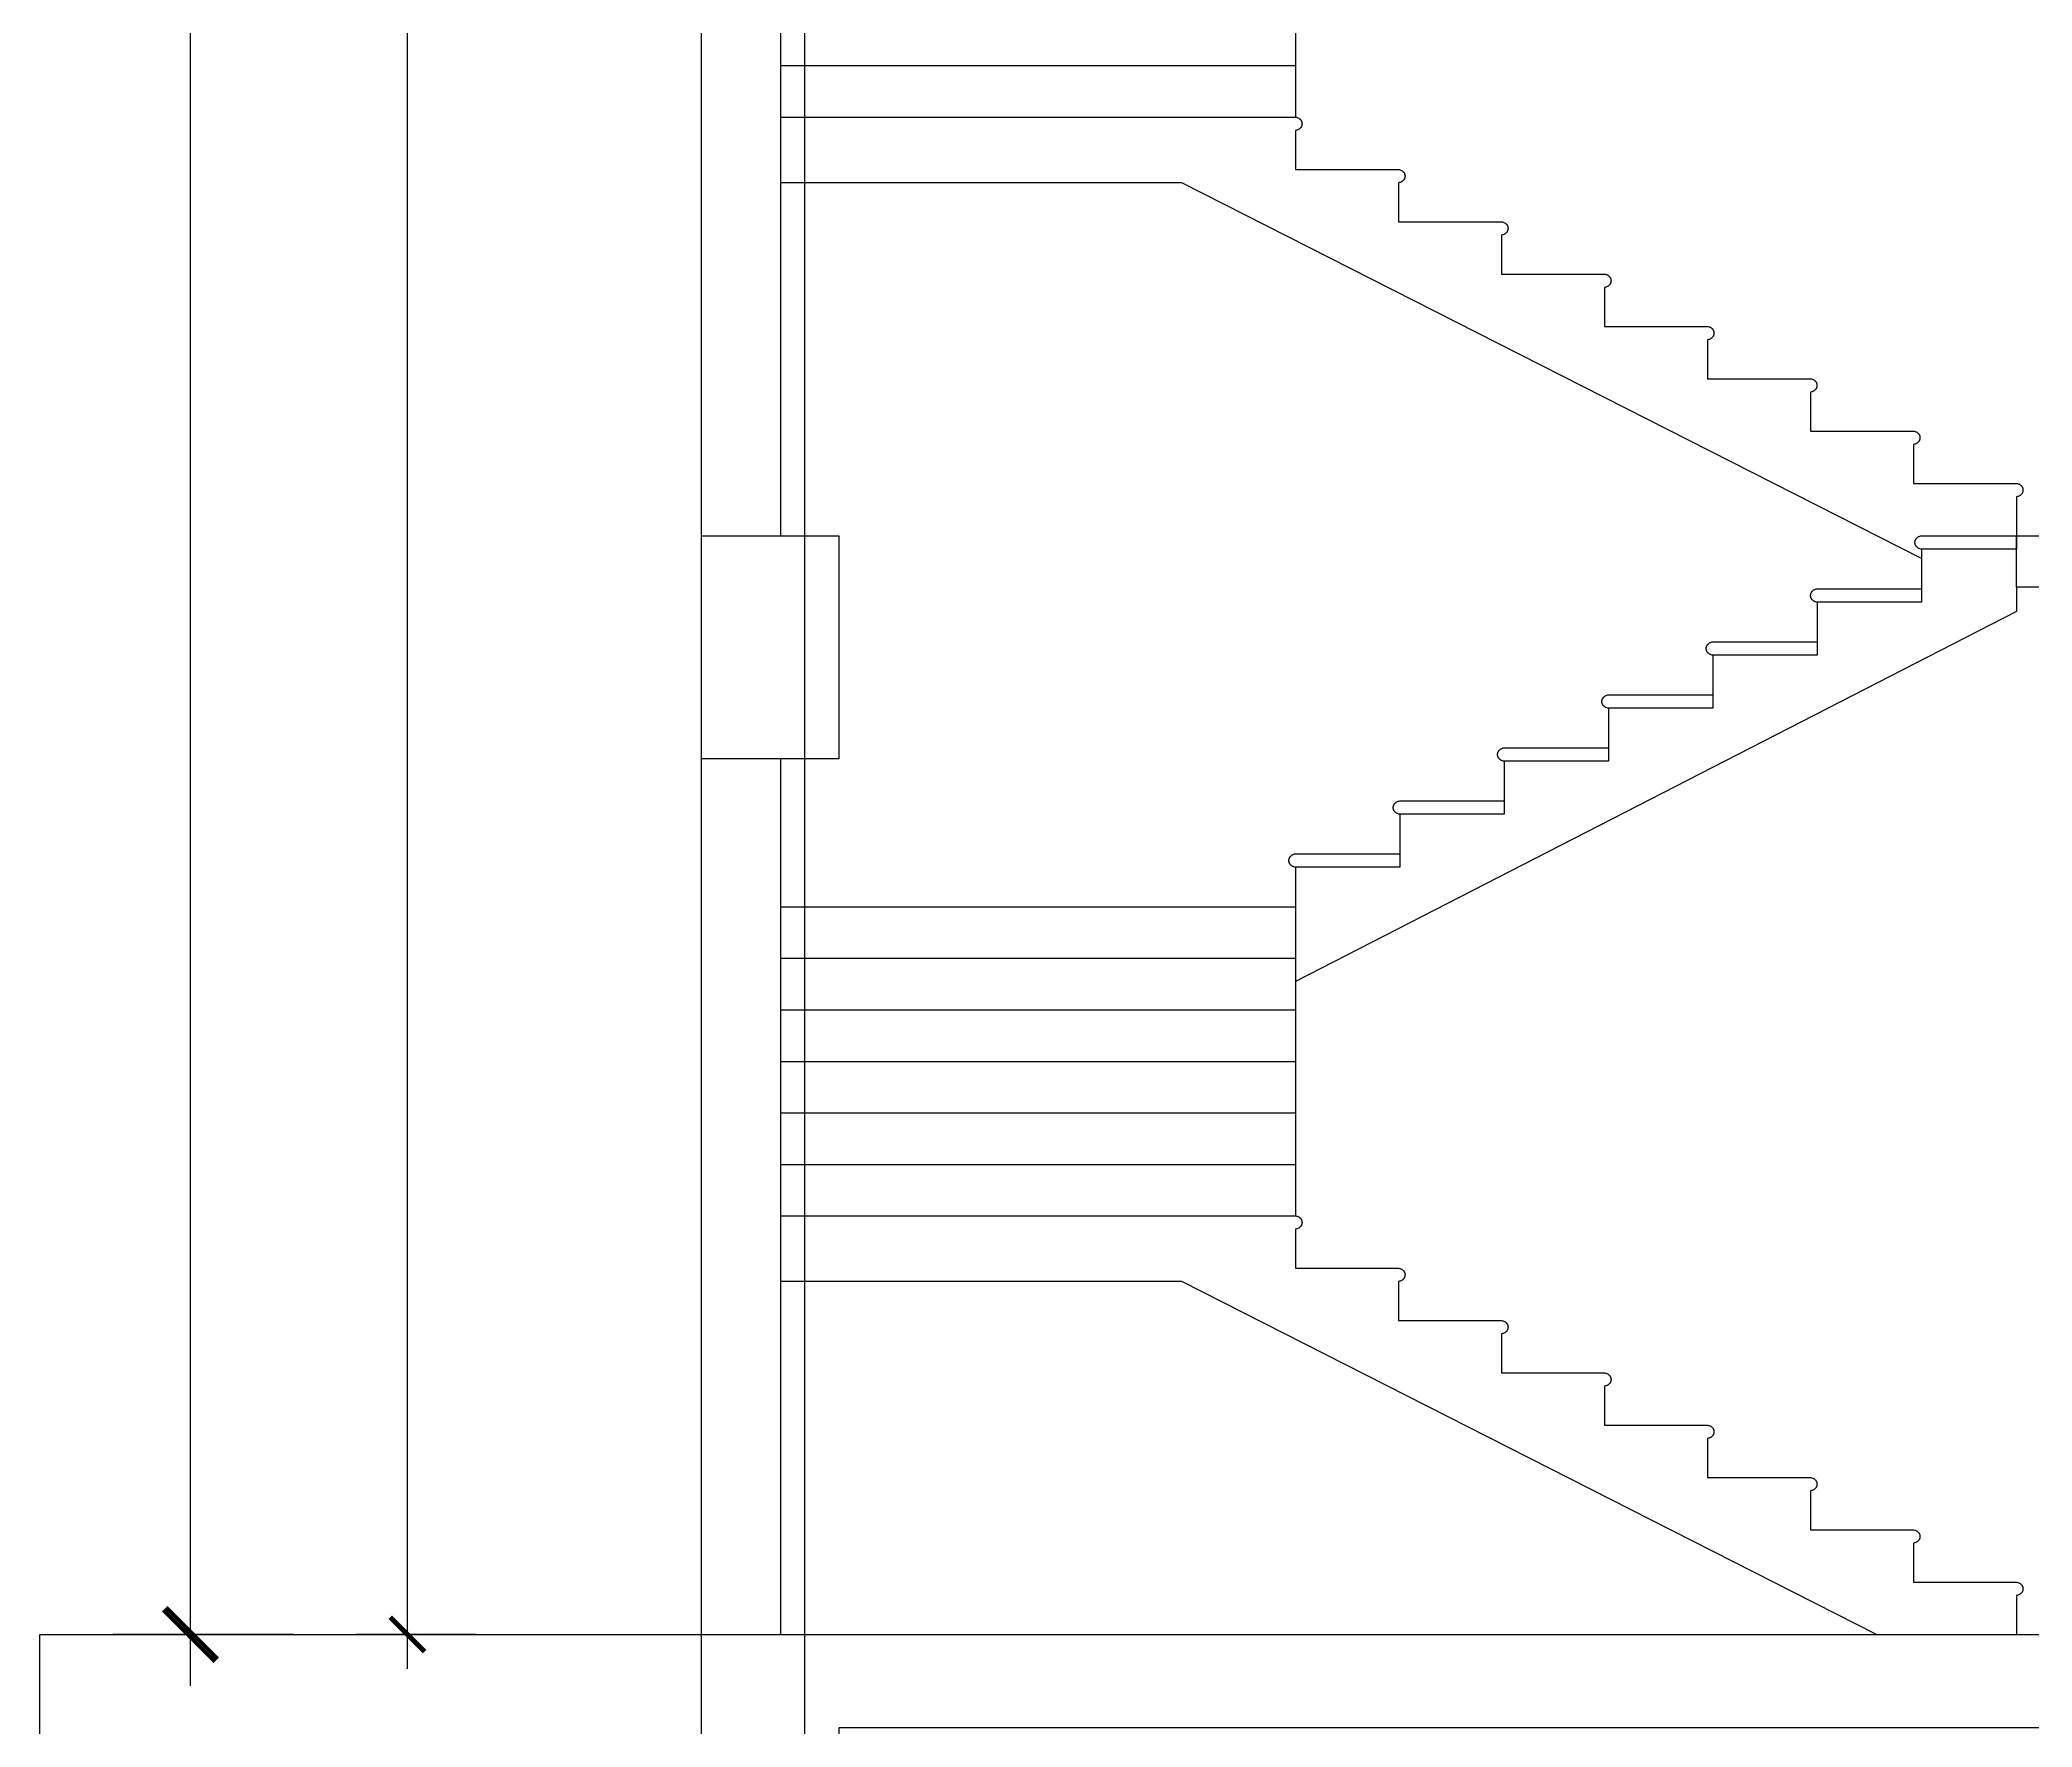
# Model space of a CAD drawing. Header units: millimetres. Extents: x 173236 to 801264, y -94969 to 615039.
# Drawn here: x 486927 to 492731, y -20744 to -15830 of the extents above; entities that cross this region are included whole.
import ezdxf

# ---------------------------------------------------------------- set-up
doc = ezdxf.new("R2010")
doc.units = ezdxf.units.MM
doc.header["$MEASUREMENT"] = 0
doc.header["$PDMODE"] = 2
for name, color, linetype in [('VOX-A-ANNO-DIMS', 160, 'Continuous'), ('VOX-A-ANNO-GRID-LINE', 254, 'Continuous'), ('VOX-A-COLUMN-SECT', 210, 'Continuous'), ('VOX-A-ELEV-1-NEAR', 130, 'Continuous')]:
    doc.layers.add(name, color=color, linetype=linetype)
doc.layers.add('VOX-A-WALL-SECT', color=1, linetype='Continuous', lineweight=30)
doc.styles.add('1.5 mm Rotis Annotative', font='', dxfattribs={"height": 1.5})
doc.styles.get('1.5 mm Rotis Annotative').set_extended_font_data('Rotis Sans Serif')
doc.dimstyles.new('1.5 mm Rotis Annotative', dxfattribs={"dimtxt": 1.5, "dimasz": 1, "dimexe": 1.5, "dimexo": 0, "dimgap": 1, "dimtad": 1, "dimdec": 0, "dimrnd": 5, "dimzin": 0, "dimdsep": 46, "dimtxsty": '1.5 mm Rotis Annotative', "dimblk": 'ARCHTICK', "dimcen": 0.09, "dimdle": 1, "dimadec": 0, "dimazin": 0, "dimtfac": 1, "dimtdec": 0, "dimtofl": 0, "dimtmove": 1, "dimatfit": 3, "dimfxl": 2, "dimfxlon": 1, "dimtolj": 1, "dimtzin": 0, "dimarcsym": 0})

# ---------------------------------------------------------------- blocks, each defined once
blk = doc.blocks.new('_ArchTick')
at = {"color": 0, "linetype": 'ByBlock', "const_width": 0.15}
blk.add_lwpolyline([(-0.5, -0.5), (0.5, 0.5)], dxfattribs=at)
blk = doc.blocks.new('*D248')
at = {"layer": 'Defpoints', "color": 0, "transparency": 16777216}
for p in [(487998.2, -4473.8), (489758.2, -4473.8), (489758.2, -20473.8)]:
    blk.add_point(p, dxfattribs=at)
at = {"layer": 'VOX-A-ANNO-DIMS', "color": 0, "lineweight": -2, "transparency": 16777216}
for p, q in [((487998.2, -20573.8), (487998.2, -4373.8)), ((488198.2, -4473.8), (487848.2, -4473.8)), ((488198.2, -20473.8), (487848.2, -20473.8))]:
    blk.add_line(p, q, dxfattribs=at)
at = {"layer": 'VOX-A-ANNO-DIMS', "color": 0, "lineweight": -2, "transparency": 16777216, "xscale": 100, "yscale": 100, "zscale": 100}
for p, rotation in [((487998.2, -4473.8), 90), ((487998.2, -20473.8), 270)]:
    blk.add_blockref('_ArchTick', p, dxfattribs=dict(at, rotation=rotation))
at = {"layer": 'VOX-A-ANNO-DIMS', "color": 0, "transparency": 16777216, "insert": (487822, -12473.8), "char_height": 150, "attachment_point": 5, "rotation": 90, "style": '1.5 mm Rotis Annotative'}
blk.add_mtext('\\A1;16000', dxfattribs=at)
blk = doc.blocks.new('*D378')
at = {"layer": 'Defpoints', "color": 0, "transparency": 16777216}
for p in [(487366, -523.8), (488854.8, -523.8), (488854.8, -20473.8)]:
    blk.add_point(p, dxfattribs=at)
at = {"layer": 'VOX-A-ANNO-DIMS', "color": 0, "lineweight": -2, "transparency": 16777216}
for p, q in [((487366, -20623.8), (487366, -373.8)), ((487666, -523.8), (487141, -523.8)), ((487666, -20473.8), (487141, -20473.8))]:
    blk.add_line(p, q, dxfattribs=at)
at = {"layer": 'VOX-A-ANNO-DIMS', "color": 0, "lineweight": -2, "transparency": 16777216, "xscale": 150, "yscale": 150, "zscale": 150}
for p, rotation in [((487366, -523.8), 90), ((487366, -20473.8), 270)]:
    blk.add_blockref('_ArchTick', p, dxfattribs=dict(at, rotation=rotation))
at = {"layer": 'VOX-A-ANNO-DIMS', "color": 0, "transparency": 16777216, "insert": (487101.7, -10498.8), "char_height": 225, "attachment_point": 5, "rotation": 90, "style": '1.5 mm Rotis Annotative'}
blk.add_mtext('\\A1;19950', dxfattribs=at)

msp = doc.modelspace()

# ---------------------------------------------------------------- linework, layer by layer
at = {"layer": 'VOX-A-ANNO-DIMS'}
for points in [[(492408.3, -17340.4), (490253.8, -16245.8), (489084.8, -16245.8)], [(492684.9, -17423.8), (492684.9, -17494.3), (490584.9, -18571.8)], [(492277.2, -20473.8), (490253.8, -19445.8), (489084.8, -19445.8)]]:
    msp.add_lwpolyline(points, dxfattribs=at)
at = {"layer": 'VOX-A-ANNO-GRID-LINE'}
msp.add_line((489154.7, 1658.1), (489154.7, -25804.5), dxfattribs=at)
at = {"layer": 'VOX-A-COLUMN-SECT'}
for p, q in [((486927.4, -20923.8), (486927.4, -20473.8)), ((486927.4, -20473.8), (488854.8, -20473.8))]:
    msp.add_line(p, q, dxfattribs=at)
for points in [[(489254.8, -17273.8), (489254.8, -17923.8), (488854.8, -17923.8), (488854.8, -17273.8)], [(492684.9, -17423.8), (492684.9, -17273.8), (503257.8, -17273.8), (503257.8, -17423.8), (502841.6, -17423.8), (502841.5, -17923.8), (502441.5, -17923.8), (502441.6, -17423.8), (496790.5, -17423.8), (496790.4, -17923.8), (496390.4, -17923.8), (496390.5, -17423.8)], [(502841.5, -20745.8), (502841.5, -21025.2), (502441.5, -21025.2), (502441.5, -20745.8), (496790.5, -20745.8), (496790.5, -21025.2), (496390.5, -21025.2), (496390.5, -20745.8), (489254.8, -20745.8), (489254.8, -21025.2), (488854.8, -21025.2), (488854.8, -20473.8), (503833.3, -20473.8), (506701.6, -20473.8), (506701.6, -20745.8)]]:
    msp.add_lwpolyline(points, close=True, dxfattribs=at)
at = {"layer": 'VOX-A-ELEV-1-NEAR'}
for p, q in [((490584.9, -15154.6), (490584.9, -16054.6)), ((489084.8, -15904.6), (490584.9, -15904.6)), ((492408.3, -17313.2), (492408.3, -17428.2)), ((492104.4, -17467.6), (492104.4, -17582.6)), ((491800.5, -17622), (491800.5, -17737)), ((491496.6, -17776.4), (491496.6, -17891.4)), ((491192.7, -17930.8), (491192.7, -18045.8)), ((490888.8, -18085.2), (490888.8, -18200.2)), ((490584.9, -18239.5), (490584.9, -18354.6)), ((489084.8, -18354.6), (490584.9, -18354.6)), ((490584.9, -18354.6), (490584.9, -19254.6)), ((489084.8, -18504.6), (490584.9, -18504.6)), ((489084.8, -18654.6), (490584.9, -18654.6)), ((489084.8, -18804.6), (490584.9, -18804.6)), ((489084.8, -18954.6), (490584.9, -18954.6)), ((489084.8, -19104.6), (490584.9, -19104.6))]:
    msp.add_line(p, q, dxfattribs=at)
for points in [[(489084.8, -16054.6), (490584.9, -16054.6), (490587.5, -16055.1), (490589.8, -16055.8), (490591.7, -16056.4), (490593.3, -16057.2), (490594.7, -16057.9), (490595.9, -16058.7), (490596.9, -16059.5), (490597.8, -16060.3), (490598.6, -16061), (490599.3, -16061.8), (490600, -16062.6), (490600.6, -16063.4), (490601.2, -16064.2), (490601.6, -16065), (490602.1, -16065.9), (490602.4, -16066.7), (490602.8, -16067.6), (490603.1, -16068.5), (490603.3, -16069.4), (490603.5, -16070.3), (490603.7, -16071.2), (490603.8, -16072.1), (490603.9, -16073.1), (490603.9, -16074), (490603.9, -16074.9), (490603.8, -16075.9), (490603.7, -16076.8), (490603.5, -16077.7), (490603.3, -16078.6), (490603.1, -16079.5), (490602.8, -16080.4), (490602.4, -16081.3), (490602.1, -16082.1), (490601.6, -16082.9), (490601.2, -16083.8), (490600.6, -16084.6), (490600, -16085.4), (490599.3, -16086.1), (490598.6, -16086.9), (490597.8, -16087.7), (490596.9, -16088.5), (490595.9, -16089.3), (490594.7, -16090.1), (490593.3, -16090.8), (490591.7, -16091.5), (490589.8, -16092.2), (490587.5, -16092.9), (490584.9, -16093.4), (490584.9, -16207), (490884.9, -16207), (490887.5, -16207.5), (490889.8, -16208.2), (490891.7, -16208.9), (490893.3, -16209.6), (490894.7, -16210.3), (490895.9, -16211.1), (490896.9, -16211.9), (490897.8, -16212.7), (490898.6, -16213.5), (490899.3, -16214.2), (490900, -16215), (490900.6, -16215.8), (490901.2, -16216.6), (490901.6, -16217.4), (490902.1, -16218.3), (490902.4, -16219.1), (490902.8, -16220), (490903.1, -16220.9), (490903.3, -16221.8), (490903.5, -16222.7), (490903.7, -16223.6), (490903.8, -16224.5), (490903.9, -16225.5), (490903.9, -16226.4), (490903.9, -16227.3), (490903.8, -16228.3), (490903.7, -16229.2), (490903.5, -16230.1), (490903.3, -16231), (490903.1, -16231.9), (490902.8, -16232.8), (490902.4, -16233.7), (490902.1, -16234.5), (490901.6, -16235.3), (490901.2, -16236.2), (490900.6, -16237), (490900, -16237.8), (490899.3, -16238.6), (490898.6, -16239.3), (490897.8, -16240.1), (490896.9, -16240.9), (490895.9, -16241.7), (490894.7, -16242.5), (490893.3, -16243.2), (490891.7, -16243.9), (490889.8, -16244.6), (490887.5, -16245.3), (490884.9, -16245.8), (490884.9, -16359.4), (491184.9, -16359.4), (491187.5, -16359.9), (491189.8, -16360.6), (491191.7, -16361.3), (491193.3, -16362), (491194.7, -16362.7), (491195.9, -16363.5), (491196.9, -16364.3), (491197.8, -16365.1), (491198.6, -16365.9), (491199.3, -16366.6), (491200, -16367.4), (491200.6, -16368.2), (491201.2, -16369), (491201.6, -16369.9), (491202.1, -16370.7), (491202.4, -16371.5), (491202.8, -16372.4), (491203.1, -16373.3), (491203.3, -16374.2), (491203.5, -16375.1), (491203.7, -16376), (491203.8, -16376.9), (491203.9, -16377.9), (491203.9, -16378.8), (491203.9, -16379.7), (491203.8, -16380.7), (491203.7, -16381.6), (491203.5, -16382.5), (491203.3, -16383.4), (491203.1, -16384.3), (491202.8, -16385.2), (491202.4, -16386.1), (491202.1, -16386.9), (491201.6, -16387.8), (491201.2, -16388.6), (491200.6, -16389.4), (491200, -16390.2), (491199.3, -16391), (491198.6, -16391.8), (491197.8, -16392.5), (491196.9, -16393.3), (491195.9, -16394.1), (491194.7, -16394.9), (491193.3, -16395.6), (491191.7, -16396.4), (491189.8, -16397), (491187.5, -16397.7), (491184.9, -16398.2), (491184.9, -16511.8), (491484.9, -16511.8), (491487.5, -16512.4), (491489.8, -16513), (491491.7, -16513.7), (491493.3, -16514.4), (491494.7, -16515.1), (491495.9, -16515.9), (491496.9, -16516.7), (491497.8, -16517.5), (491498.6, -16518.3), (491499.3, -16519.1), (491500, -16519.8), (491500.6, -16520.6), (491501.2, -16521.4), (491501.6, -16522.3), (491502.1, -16523.1), (491502.4, -16523.9), (491502.8, -16524.8), (491503.1, -16525.7), (491503.3, -16526.6), (491503.5, -16527.5), (491503.7, -16528.4), (491503.8, -16529.3), (491503.9, -16530.3), (491503.9, -16531.2), (491503.9, -16532.2), (491503.8, -16533.1), (491503.7, -16534), (491503.5, -16534.9), (491503.3, -16535.8), (491503.1, -16536.7), (491502.8, -16537.6), (491502.4, -16538.5), (491502.1, -16539.3), (491501.6, -16540.2), (491501.2, -16541), (491500.6, -16541.8), (491500, -16542.6), (491499.3, -16543.4), (491498.6, -16544.2), (491497.8, -16545), (491496.9, -16545.7), (491495.9, -16546.5), (491494.7, -16547.3), (491493.3, -16548), (491491.7, -16548.8), (491489.8, -16549.4), (491487.5, -16550.1), (491484.9, -16550.7), (491484.9, -16664.2), (491784.9, -16664.2), (491787.5, -16664.8), (491789.8, -16665.4), (491791.7, -16666.1), (491793.3, -16666.8), (491794.7, -16667.5), (491795.9, -16668.3), (491796.9, -16669.1), (491797.8, -16669.9), (491798.6, -16670.7), (491799.3, -16671.5), (491800, -16672.3), (491800.6, -16673.1), (491801.2, -16673.9), (491801.6, -16674.7), (491802.1, -16675.5), (491802.4, -16676.4), (491802.8, -16677.2), (491803.1, -16678.1), (491803.3, -16679), (491803.5, -16679.9), (491803.7, -16680.8), (491803.8, -16681.8), (491803.9, -16682.7), (491803.9, -16683.6), (491803.9, -16684.6), (491803.8, -16685.5), (491803.7, -16686.4), (491803.5, -16687.3), (491803.3, -16688.3), (491803.1, -16689.1), (491802.8, -16690), (491802.4, -16690.9), (491802.1, -16691.7), (491801.6, -16692.6), (491801.2, -16693.4), (491800.6, -16694.2), (491800, -16695), (491799.3, -16695.8), (491798.6, -16696.6), (491797.8, -16697.4), (491796.9, -16698.2), (491795.9, -16698.9), (491794.7, -16699.7), (491793.3, -16700.5), (491791.7, -16701.2), (491789.8, -16701.9), (491787.5, -16702.5), (491784.9, -16703.1), (491784.9, -16816.6), (492084.9, -16816.6), (492087.5, -16817.2), (492089.8, -16817.8), (492091.7, -16818.5), (492093.3, -16819.2), (492094.7, -16820), (492095.9, -16820.7), (492096.9, -16821.5), (492097.8, -16822.3), (492098.6, -16823.1), (492099.3, -16823.9), (492100, -16824.7), (492100.6, -16825.5), (492101.2, -16826.3), (492101.6, -16827.1), (492102.1, -16827.9), (492102.4, -16828.8), (492102.8, -16829.6), (492103.1, -16830.5), (492103.3, -16831.4), (492103.5, -16832.3), (492103.7, -16833.2), (492103.8, -16834.2), (492103.9, -16835.1), (492103.9, -16836), (492103.9, -16837), (492103.8, -16837.9), (492103.7, -16838.8), (492103.5, -16839.7), (492103.3, -16840.7), (492103.1, -16841.6), (492102.8, -16842.4), (492102.4, -16843.3), (492102.1, -16844.2), (492101.6, -16845), (492101.2, -16845.8), (492100.6, -16846.6), (492100, -16847.4), (492099.3, -16848.2), (492098.6, -16849), (492097.8, -16849.8), (492096.9, -16850.6), (492095.9, -16851.3), (492094.7, -16852.1), (492093.3, -16852.9), (492091.7, -16853.6), (492089.8, -16854.3), (492087.5, -16854.9), (492084.9, -16855.5), (492084.9, -16969), (492384.9, -16969), (492387.5, -16969.6), (492389.8, -16970.2), (492391.7, -16970.9), (492393.3, -16971.6), (492394.7, -16972.4), (492395.9, -16973.1), (492396.9, -16973.9), (492397.8, -16974.7), (492398.6, -16975.5), (492399.3, -16976.3), (492400, -16977.1), (492400.6, -16977.9), (492401.2, -16978.7), (492401.6, -16979.5), (492402.1, -16980.3), (492402.4, -16981.2), (492402.8, -16982), (492403.1, -16982.9), (492403.3, -16983.8), (492403.5, -16984.7), (492403.7, -16985.6), (492403.8, -16986.6), (492403.9, -16987.5), (492403.9, -16988.4), (492403.9, -16989.4), (492403.8, -16990.3), (492403.7, -16991.2), (492403.5, -16992.2), (492403.3, -16993.1), (492403.1, -16994), (492402.8, -16994.8), (492402.4, -16995.7), (492402.1, -16996.6), (492401.6, -16997.4), (492401.2, -16998.2), (492400.6, -16999), (492400, -16999.8), (492399.3, -17000.6), (492398.6, -17001.4), (492397.8, -17002.2), (492396.9, -17003), (492395.9, -17003.8), (492394.7, -17004.5), (492393.3, -17005.3), (492391.7, -17006), (492389.8, -17006.7), (492387.5, -17007.3), (492384.9, -17007.9), (492384.9, -17121.4), (492684.9, -17121.4), (492687.5, -17122), (492689.8, -17122.6), (492691.7, -17123.3), (492693.3, -17124), (492694.7, -17124.8), (492695.9, -17125.5), (492696.9, -17126.3), (492697.8, -17127.1), (492698.6, -17127.9), (492699.3, -17128.7), (492700, -17129.5), (492700.6, -17130.3), (492701.2, -17131.1), (492701.6, -17131.9), (492702.1, -17132.7), (492702.4, -17133.6), (492702.8, -17134.4), (492703.1, -17135.3), (492703.3, -17136.2), (492703.5, -17137.1), (492703.7, -17138.1), (492703.8, -17139), (492703.9, -17139.9), (492703.9, -17140.8), (492703.9, -17141.8), (492703.8, -17142.7), (492703.7, -17143.6), (492703.5, -17144.6), (492703.3, -17145.5), (492703.1, -17146.4), (492702.8, -17147.3), (492702.4, -17148.1), (492702.1, -17149), (492701.6, -17149.8), (492701.2, -17150.6), (492700.6, -17151.4), (492700, -17152.2), (492699.3, -17153), (492698.6, -17153.8), (492697.8, -17154.6), (492696.9, -17155.4), (492695.9, -17156.2), (492694.7, -17156.9), (492693.3, -17157.7), (492691.7, -17158.4), (492689.8, -17159.1), (492687.5, -17159.7), (492684.9, -17160.3), (492684.9, -17273.8)], [(489084.8, -19254.6), (490584.9, -19254.6), (490587.5, -19255.1), (490589.8, -19255.8), (490591.7, -19256.4), (490593.3, -19257.2), (490594.7, -19257.9), (490595.9, -19258.7), (490596.9, -19259.5), (490597.8, -19260.3), (490598.6, -19261), (490599.3, -19261.8), (490600, -19262.6), (490600.6, -19263.4), (490601.2, -19264.2), (490601.6, -19265), (490602.1, -19265.9), (490602.4, -19266.7), (490602.8, -19267.6), (490603.1, -19268.5), (490603.3, -19269.4), (490603.5, -19270.3), (490603.7, -19271.2), (490603.8, -19272.1), (490603.9, -19273.1), (490603.9, -19274), (490603.9, -19274.9), (490603.8, -19275.9), (490603.7, -19276.8), (490603.5, -19277.7), (490603.3, -19278.6), (490603.1, -19279.5), (490602.8, -19280.4), (490602.4, -19281.3), (490602.1, -19282.1), (490601.6, -19282.9), (490601.2, -19283.8), (490600.6, -19284.6), (490600, -19285.4), (490599.3, -19286.1), (490598.6, -19286.9), (490597.8, -19287.7), (490596.9, -19288.5), (490595.9, -19289.3), (490594.7, -19290.1), (490593.3, -19290.8), (490591.7, -19291.5), (490589.8, -19292.2), (490587.5, -19292.9), (490584.9, -19293.4), (490584.9, -19407), (490884.9, -19407), (490887.5, -19407.5), (490889.8, -19408.2), (490891.7, -19408.9), (490893.3, -19409.6), (490894.7, -19410.3), (490895.9, -19411.1), (490896.9, -19411.9), (490897.8, -19412.7), (490898.6, -19413.5), (490899.3, -19414.2), (490900, -19415), (490900.6, -19415.8), (490901.2, -19416.6), (490901.6, -19417.4), (490902.1, -19418.3), (490902.4, -19419.1), (490902.8, -19420), (490903.1, -19420.9), (490903.3, -19421.8), (490903.5, -19422.7), (490903.7, -19423.6), (490903.8, -19424.5), (490903.9, -19425.5), (490903.9, -19426.4), (490903.9, -19427.3), (490903.8, -19428.3), (490903.7, -19429.2), (490903.5, -19430.1), (490903.3, -19431), (490903.1, -19431.9), (490902.8, -19432.8), (490902.4, -19433.7), (490902.1, -19434.5), (490901.6, -19435.3), (490901.2, -19436.2), (490900.6, -19437), (490900, -19437.8), (490899.3, -19438.6), (490898.6, -19439.3), (490897.8, -19440.1), (490896.9, -19440.9), (490895.9, -19441.7), (490894.7, -19442.5), (490893.3, -19443.2), (490891.7, -19443.9), (490889.8, -19444.6), (490887.5, -19445.3), (490884.9, -19445.8), (490884.9, -19559.4), (491184.9, -19559.4), (491187.5, -19559.9), (491189.8, -19560.6), (491191.7, -19561.3), (491193.3, -19562), (491194.7, -19562.7), (491195.9, -19563.5), (491196.9, -19564.3), (491197.8, -19565.1), (491198.6, -19565.9), (491199.3, -19566.6), (491200, -19567.4), (491200.6, -19568.2), (491201.2, -19569), (491201.6, -19569.9), (491202.1, -19570.7), (491202.4, -19571.5), (491202.8, -19572.4), (491203.1, -19573.3), (491203.3, -19574.2), (491203.5, -19575.1), (491203.7, -19576), (491203.8, -19576.9), (491203.9, -19577.9), (491203.9, -19578.8), (491203.9, -19579.7), (491203.8, -19580.7), (491203.7, -19581.6), (491203.5, -19582.5), (491203.3, -19583.4), (491203.1, -19584.3), (491202.8, -19585.2), (491202.4, -19586.1), (491202.1, -19586.9), (491201.6, -19587.8), (491201.2, -19588.6), (491200.6, -19589.4), (491200, -19590.2), (491199.3, -19591), (491198.6, -19591.8), (491197.8, -19592.5), (491196.9, -19593.3), (491195.9, -19594.1), (491194.7, -19594.9), (491193.3, -19595.6), (491191.7, -19596.4), (491189.8, -19597), (491187.5, -19597.7), (491184.9, -19598.2), (491184.9, -19711.8), (491484.9, -19711.8), (491487.5, -19712.4), (491489.8, -19713), (491491.7, -19713.7), (491493.3, -19714.4), (491494.7, -19715.1), (491495.9, -19715.9), (491496.9, -19716.7), (491497.8, -19717.5), (491498.6, -19718.3), (491499.3, -19719.1), (491500, -19719.8), (491500.6, -19720.6), (491501.2, -19721.4), (491501.6, -19722.3), (491502.1, -19723.1), (491502.4, -19723.9), (491502.8, -19724.8), (491503.1, -19725.7), (491503.3, -19726.6), (491503.5, -19727.5), (491503.7, -19728.4), (491503.8, -19729.3), (491503.9, -19730.3), (491503.9, -19731.2), (491503.9, -19732.2), (491503.8, -19733.1), (491503.7, -19734), (491503.5, -19734.9), (491503.3, -19735.8), (491503.1, -19736.7), (491502.8, -19737.6), (491502.4, -19738.5), (491502.1, -19739.3), (491501.6, -19740.2), (491501.2, -19741), (491500.6, -19741.8), (491500, -19742.6), (491499.3, -19743.4), (491498.6, -19744.2), (491497.8, -19745), (491496.9, -19745.7), (491495.9, -19746.5), (491494.7, -19747.3), (491493.3, -19748), (491491.7, -19748.8), (491489.8, -19749.4), (491487.5, -19750.1), (491484.9, -19750.7), (491484.9, -19864.2), (491784.9, -19864.2), (491787.5, -19864.8), (491789.8, -19865.4), (491791.7, -19866.1), (491793.3, -19866.8), (491794.7, -19867.5), (491795.9, -19868.3), (491796.9, -19869.1), (491797.8, -19869.9), (491798.6, -19870.7), (491799.3, -19871.5), (491800, -19872.3), (491800.6, -19873.1), (491801.2, -19873.9), (491801.6, -19874.7), (491802.1, -19875.5), (491802.4, -19876.4), (491802.8, -19877.2), (491803.1, -19878.1), (491803.3, -19879), (491803.5, -19879.9), (491803.7, -19880.8), (491803.8, -19881.8), (491803.9, -19882.7), (491803.9, -19883.6), (491803.9, -19884.6), (491803.8, -19885.5), (491803.7, -19886.4), (491803.5, -19887.3), (491803.3, -19888.3), (491803.1, -19889.1), (491802.8, -19890), (491802.4, -19890.9), (491802.1, -19891.7), (491801.6, -19892.6), (491801.2, -19893.4), (491800.6, -19894.2), (491800, -19895), (491799.3, -19895.8), (491798.6, -19896.6), (491797.8, -19897.4), (491796.9, -19898.2), (491795.9, -19898.9), (491794.7, -19899.7), (491793.3, -19900.5), (491791.7, -19901.2), (491789.8, -19901.9), (491787.5, -19902.5), (491784.9, -19903.1), (491784.9, -20016.6), (492084.9, -20016.6), (492087.5, -20017.2), (492089.8, -20017.8), (492091.7, -20018.5), (492093.3, -20019.2), (492094.7, -20020), (492095.9, -20020.7), (492096.9, -20021.5), (492097.8, -20022.3), (492098.6, -20023.1), (492099.3, -20023.9), (492100, -20024.7), (492100.6, -20025.5), (492101.2, -20026.3), (492101.6, -20027.1), (492102.1, -20027.9), (492102.4, -20028.8), (492102.8, -20029.6), (492103.1, -20030.5), (492103.3, -20031.4), (492103.5, -20032.3), (492103.7, -20033.2), (492103.8, -20034.2), (492103.9, -20035.1), (492103.9, -20036), (492103.9, -20037), (492103.8, -20037.9), (492103.7, -20038.8), (492103.5, -20039.7), (492103.3, -20040.7), (492103.1, -20041.6), (492102.8, -20042.4), (492102.4, -20043.3), (492102.1, -20044.2), (492101.6, -20045), (492101.2, -20045.8), (492100.6, -20046.6), (492100, -20047.4), (492099.3, -20048.2), (492098.6, -20049), (492097.8, -20049.8), (492096.9, -20050.6), (492095.9, -20051.3), (492094.7, -20052.1), (492093.3, -20052.9), (492091.7, -20053.6), (492089.8, -20054.3), (492087.5, -20054.9), (492084.9, -20055.5), (492084.9, -20169), (492384.9, -20169), (492387.5, -20169.6), (492389.8, -20170.2), (492391.7, -20170.9), (492393.3, -20171.6), (492394.7, -20172.4), (492395.9, -20173.1), (492396.9, -20173.9), (492397.8, -20174.7), (492398.6, -20175.5), (492399.3, -20176.3), (492400, -20177.1), (492400.6, -20177.9), (492401.2, -20178.7), (492401.6, -20179.5), (492402.1, -20180.3), (492402.4, -20181.2), (492402.8, -20182), (492403.1, -20182.9), (492403.3, -20183.8), (492403.5, -20184.7), (492403.7, -20185.6), (492403.8, -20186.6), (492403.9, -20187.5), (492403.9, -20188.4), (492403.9, -20189.4), (492403.8, -20190.3), (492403.7, -20191.2), (492403.5, -20192.2), (492403.3, -20193.1), (492403.1, -20194), (492402.8, -20194.8), (492402.4, -20195.7), (492402.1, -20196.6), (492401.6, -20197.4), (492401.2, -20198.2), (492400.6, -20199), (492400, -20199.8), (492399.3, -20200.6), (492398.6, -20201.4), (492397.8, -20202.2), (492396.9, -20203), (492395.9, -20203.8), (492394.7, -20204.5), (492393.3, -20205.3), (492391.7, -20206), (492389.8, -20206.7), (492387.5, -20207.3), (492384.9, -20207.9), (492384.9, -20321.4), (492684.9, -20321.4), (492687.5, -20322), (492689.8, -20322.6), (492691.7, -20323.3), (492693.3, -20324), (492694.7, -20324.8), (492695.9, -20325.5), (492696.9, -20326.3), (492697.8, -20327.1), (492698.6, -20327.9), (492699.3, -20328.7), (492700, -20329.5), (492700.6, -20330.3), (492701.2, -20331.1), (492701.6, -20331.9), (492702.1, -20332.7), (492702.4, -20333.6), (492702.8, -20334.4), (492703.1, -20335.3), (492703.3, -20336.2), (492703.5, -20337.1), (492703.7, -20338.1), (492703.8, -20339), (492703.9, -20339.9), (492703.9, -20340.8), (492703.9, -20341.8), (492703.8, -20342.7), (492703.7, -20343.6), (492703.5, -20344.6), (492703.3, -20345.5), (492703.1, -20346.4), (492702.8, -20347.3), (492702.4, -20348.1), (492702.1, -20349), (492701.6, -20349.8), (492701.2, -20350.6), (492700.6, -20351.4), (492700, -20352.2), (492699.3, -20353), (492698.6, -20353.8), (492697.8, -20354.6), (492696.9, -20355.4), (492695.9, -20356.2), (492694.7, -20356.9), (492693.3, -20357.7), (492691.7, -20358.4), (492689.8, -20359.1), (492687.5, -20359.7), (492684.9, -20360.3), (492684.9, -20473.8)]]:
    msp.add_lwpolyline(points, dxfattribs=at)
for points in [[(492684.9, -17273.8), (492684.9, -17313.2), (492408.3, -17313.2), (492405.7, -17312.6), (492403.4, -17312), (492401.5, -17311.3), (492399.8, -17310.6), (492398.4, -17309.8), (492397.3, -17309), (492396.2, -17308.2), (492395.3, -17307.4), (492394.5, -17306.6), (492393.7, -17305.8), (492393.1, -17305), (492392.5, -17304.2), (492391.9, -17303.4), (492391.4, -17302.6), (492391, -17301.7), (492390.6, -17300.9), (492390.3, -17300), (492390, -17299.1), (492389.7, -17298.2), (492389.5, -17297.3), (492389.4, -17296.3), (492389.2, -17295.4), (492389.2, -17294.5), (492389.1, -17293.5), (492389.2, -17292.6), (492389.2, -17291.6), (492389.4, -17290.7), (492389.5, -17289.7), (492389.7, -17288.8), (492390, -17287.9), (492390.3, -17287), (492390.6, -17286.1), (492391, -17285.3), (492391.4, -17284.4), (492391.9, -17283.6), (492392.5, -17282.8), (492393.1, -17282), (492393.7, -17281.2), (492394.5, -17280.4), (492395.3, -17279.6), (492396.2, -17278.8), (492397.3, -17278), (492398.4, -17277.2), (492399.8, -17276.5), (492401.5, -17275.7), (492403.4, -17275), (492405.7, -17274.4), (492408.3, -17273.8)], [(492408.3, -17428.2), (492408.3, -17467.6), (492104.4, -17467.6), (492101.8, -17467), (492099.5, -17466.4), (492097.6, -17465.7), (492095.9, -17465), (492094.5, -17464.2), (492093.4, -17463.4), (492092.3, -17462.6), (492091.4, -17461.8), (492090.6, -17461), (492089.8, -17460.2), (492089.2, -17459.4), (492088.6, -17458.6), (492088, -17457.8), (492087.5, -17457), (492087.1, -17456.1), (492086.7, -17455.3), (492086.4, -17454.4), (492086.1, -17453.5), (492085.8, -17452.6), (492085.6, -17451.7), (492085.5, -17450.7), (492085.3, -17449.8), (492085.3, -17448.8), (492085.2, -17447.9), (492085.3, -17447), (492085.3, -17446), (492085.5, -17445.1), (492085.6, -17444.1), (492085.8, -17443.2), (492086.1, -17442.3), (492086.4, -17441.4), (492086.7, -17440.5), (492087.1, -17439.7), (492087.5, -17438.8), (492088, -17438), (492088.6, -17437.2), (492089.2, -17436.4), (492089.8, -17435.6), (492090.6, -17434.8), (492091.4, -17434), (492092.3, -17433.2), (492093.4, -17432.4), (492094.5, -17431.6), (492095.9, -17430.9), (492097.6, -17430.1), (492099.5, -17429.4), (492101.8, -17428.8), (492104.4, -17428.2)], [(492104.4, -17582.6), (492104.4, -17622), (491800.5, -17622), (491797.9, -17621.4), (491795.6, -17620.8), (491793.7, -17620.1), (491792, -17619.3), (491790.6, -17618.6), (491789.5, -17617.8), (491788.4, -17617), (491787.5, -17616.2), (491786.7, -17615.4), (491785.9, -17614.6), (491785.3, -17613.8), (491784.7, -17613), (491784.1, -17612.2), (491783.6, -17611.4), (491783.2, -17610.5), (491782.8, -17609.7), (491782.5, -17608.8), (491782.2, -17607.9), (491781.9, -17607), (491781.7, -17606.1), (491781.5, -17605.1), (491781.4, -17604.2), (491781.4, -17603.2), (491781.3, -17602.3), (491781.4, -17601.3), (491781.4, -17600.4), (491781.5, -17599.5), (491781.7, -17598.5), (491781.9, -17597.6), (491782.2, -17596.7), (491782.5, -17595.8), (491782.8, -17594.9), (491783.2, -17594.1), (491783.6, -17593.2), (491784.1, -17592.4), (491784.7, -17591.6), (491785.3, -17590.8), (491785.9, -17590), (491786.7, -17589.2), (491787.5, -17588.4), (491788.4, -17587.6), (491789.5, -17586.8), (491790.6, -17586), (491792, -17585.2), (491793.7, -17584.5), (491795.6, -17583.8), (491797.9, -17583.2), (491800.5, -17582.6)], [(491800.5, -17737), (491800.5, -17776.4), (491496.6, -17776.4), (491494, -17775.8), (491491.7, -17775.1), (491489.8, -17774.5), (491488.1, -17773.7), (491486.7, -17773), (491485.5, -17772.2), (491484.5, -17771.4), (491483.6, -17770.6), (491482.8, -17769.8), (491482, -17769), (491481.4, -17768.2), (491480.8, -17767.4), (491480.2, -17766.6), (491479.7, -17765.7), (491479.3, -17764.9), (491478.9, -17764), (491478.6, -17763.2), (491478.3, -17762.3), (491478, -17761.4), (491477.8, -17760.4), (491477.6, -17759.5), (491477.5, -17758.6), (491477.5, -17757.6), (491477.4, -17756.7), (491477.5, -17755.7), (491477.5, -17754.8), (491477.6, -17753.9), (491477.8, -17752.9), (491478, -17752), (491478.3, -17751.1), (491478.6, -17750.2), (491478.9, -17749.3), (491479.3, -17748.5), (491479.7, -17747.6), (491480.2, -17746.8), (491480.8, -17746), (491481.4, -17745.2), (491482, -17744.4), (491482.8, -17743.6), (491483.6, -17742.8), (491484.5, -17742), (491485.5, -17741.2), (491486.7, -17740.4), (491488.1, -17739.6), (491489.8, -17738.9), (491491.7, -17738.2), (491494, -17737.6), (491496.6, -17737)], [(491496.6, -17891.4), (491496.6, -17930.8), (491192.7, -17930.8), (491190.1, -17930.2), (491187.8, -17929.5), (491185.9, -17928.8), (491184.2, -17928.1), (491182.8, -17927.4), (491181.6, -17926.6), (491180.6, -17925.8), (491179.7, -17925), (491178.9, -17924.2), (491178.1, -17923.4), (491177.5, -17922.6), (491176.9, -17921.8), (491176.3, -17921), (491175.8, -17920.1), (491175.4, -17919.3), (491175, -17918.4), (491174.7, -17917.6), (491174.4, -17916.7), (491174.1, -17915.8), (491173.9, -17914.8), (491173.7, -17913.9), (491173.6, -17913), (491173.6, -17912), (491173.5, -17911.1), (491173.6, -17910.1), (491173.6, -17909.2), (491173.7, -17908.2), (491173.9, -17907.3), (491174.1, -17906.4), (491174.4, -17905.5), (491174.7, -17904.6), (491175, -17903.7), (491175.4, -17902.8), (491175.8, -17902), (491176.3, -17901.2), (491176.9, -17900.4), (491177.5, -17899.6), (491178.1, -17898.8), (491178.9, -17898), (491179.7, -17897.2), (491180.6, -17896.4), (491181.6, -17895.6), (491182.8, -17894.8), (491184.2, -17894), (491185.9, -17893.3), (491187.8, -17892.6), (491190.1, -17892), (491192.7, -17891.4)], [(491192.7, -18045.8), (491192.7, -18085.2), (490888.8, -18085.2), (490886.2, -18084.6), (490883.9, -18083.9), (490882, -18083.2), (490880.3, -18082.5), (490878.9, -18081.8), (490877.7, -18081), (490876.7, -18080.2), (490875.8, -18079.4), (490875, -18078.6), (490874.2, -18077.8), (490873.6, -18077), (490873, -18076.2), (490872.4, -18075.4), (490871.9, -18074.5), (490871.5, -18073.7), (490871.1, -18072.8), (490870.8, -18072), (490870.5, -18071.1), (490870.2, -18070.1), (490870, -18069.2), (490869.8, -18068.3), (490869.7, -18067.4), (490869.7, -18066.4), (490869.6, -18065.5), (490869.7, -18064.5), (490869.7, -18063.6), (490869.8, -18062.6), (490870, -18061.7), (490870.2, -18060.8), (490870.5, -18059.9), (490870.8, -18059), (490871.1, -18058.1), (490871.5, -18057.2), (490871.9, -18056.4), (490872.4, -18055.6), (490873, -18054.8), (490873.6, -18053.9), (490874.2, -18053.1), (490875, -18052.3), (490875.8, -18051.5), (490876.7, -18050.7), (490877.7, -18050), (490878.9, -18049.2), (490880.3, -18048.4), (490882, -18047.7), (490883.9, -18047), (490886.2, -18046.4), (490888.8, -18045.8)], [(490888.8, -18200.2), (490888.8, -18239.5), (490584.9, -18239.5), (490582.3, -18239), (490580, -18238.3), (490578.1, -18237.6), (490576.4, -18236.9), (490575, -18236.1), (490573.8, -18235.4), (490572.8, -18234.6), (490571.9, -18233.8), (490571.1, -18233), (490570.3, -18232.2), (490569.7, -18231.4), (490569.1, -18230.6), (490568.5, -18229.7), (490568, -18228.9), (490567.6, -18228.1), (490567.2, -18227.2), (490566.9, -18226.3), (490566.6, -18225.4), (490566.3, -18224.5), (490566.1, -18223.6), (490565.9, -18222.7), (490565.8, -18221.7), (490565.8, -18220.8), (490565.7, -18219.9), (490565.8, -18218.9), (490565.8, -18218), (490565.9, -18217), (490566.1, -18216.1), (490566.3, -18215.2), (490566.6, -18214.3), (490566.9, -18213.4), (490567.2, -18212.5), (490567.6, -18211.6), (490568, -18210.8), (490568.5, -18210), (490569.1, -18209.1), (490569.7, -18208.3), (490570.3, -18207.5), (490571.1, -18206.7), (490571.9, -18205.9), (490572.8, -18205.1), (490573.8, -18204.3), (490575, -18203.6), (490576.4, -18202.8), (490578.1, -18202.1), (490580, -18201.4), (490582.3, -18200.7), (490584.9, -18200.2)]]:
    msp.add_lwpolyline(points, close=True, dxfattribs=at)
at = {"layer": 'VOX-A-WALL-SECT'}
for p, q in [((488854.8, -20473.8), (488854.8, -1673.8)), ((489084.8, -14723.8), (489084.8, -17273.8)), ((489084.8, -17923.8), (489084.8, -20473.8))]:
    msp.add_line(p, q, dxfattribs=at)

# ---------------------------------------------------------------- dimensions: what is measured, and where the dimension line sits
at = {"layer": 'VOX-A-ANNO-DIMS'}
for p1, p2, distance, picture, middle in [((488854.8, -20473.8), (488854.8, -523.8), 1488.8, '*D378', (487101.7, -10498.8)), ((489758.2, -20473.8), (489758.2, -4473.8), 1760, '*D248', (487822, -12473.8))]:
    dim = msp.add_aligned_dim(p1=p1, p2=p2, distance=distance, dimstyle='1.5 mm Rotis Annotative', dxfattribs=at)
    dim.commit()
    dim.dimension.update_dxf_attribs({"geometry": picture, "text_midpoint": middle})

doc.saveas('drawing.dxf')
